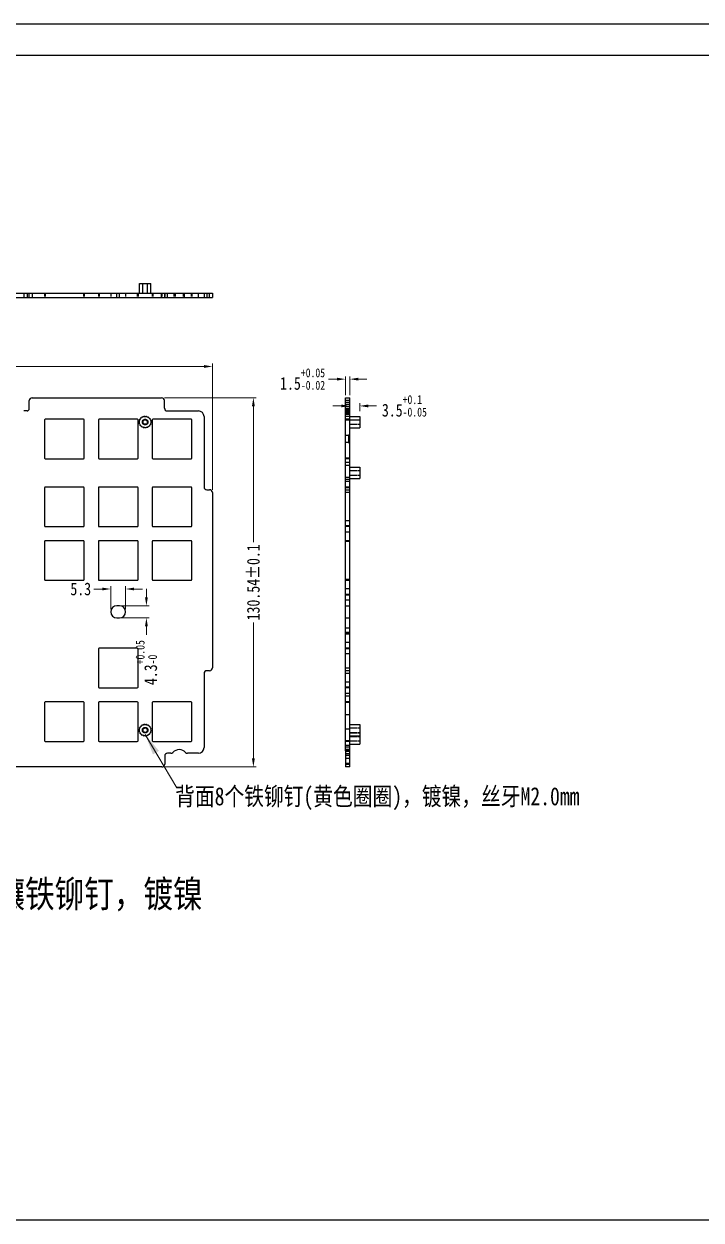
# Model space of a CAD drawing. Header units: inches. Extents: x 244 to 1530, y -66 to 358.
# Drawn here: x 634.6 to 874.2, y -65.8 to 357.3 of the extents above; entities that cross this region are included whole.
import ezdxf

# ---------------------------------------------------------------- set-up
doc = ezdxf.new("R2010")
doc.units = ezdxf.units.IN
doc.header["$LTSCALE"] = 1.21
doc.header["$MEASUREMENT"] = 0
doc.header["$PDMODE"] = 3
doc.header["$PDSIZE"] = 0.3125
doc.linetypes.add('HIDDEN', pattern=[0.2, 0.1, -0.1])
doc.layers.get('0').update_dxf_attribs({"linetype": 'CONTINUOUS'})
doc.layers.get('Defpoints').update_dxf_attribs({"linetype": 'CONTINUOUS'})
doc.layers.add('DEFAULT_2', color=8, linetype='HIDDEN')
doc.layers.add('图框', color=7, linetype='CONTINUOUS')
doc.styles.get("Standard").update_dxf_attribs({"font": 'txt', "width": 0.8})
doc.dimstyles.new('YanXiu', dxfattribs={"dimscale": 1.5, "dimtxt": 3, "dimasz": 2, "dimexe": 0.66, "dimexo": 0.66, "dimgap": 0.66, "dimtad": 0, "dimdsep": 46, "dimtxsty": 'STANDARD', "dimcen": 0, "dimclrd": 3, "dimclre": 6, "dimclrt": 3, "dimazin": 2, "dimtm": 1e-09, "dimtfac": 1, "dimtofl": 0, "dimtmove": 0, "dimatfit": 3, "dimfxl": 1, "dimlwd": 5, "dimlwe": 5, "dimarcsym": 0})

# ---------------------------------------------------------------- blocks, each defined once
blk = doc.blocks.new('*D0')
at = {"color": 3, "lineweight": 5}
for p, q in [((745.39, 231.64), (742.39, 231.64)), ((752.89, 231.64), (755.89, 231.64))]:
    blk.add_line(p, q, dxfattribs=at)
at = {"color": 6, "lineweight": 5}
for p, q in [((748.39, 226.03), (748.39, 232.63)), ((749.89, 226.03), (749.89, 232.63))]:
    blk.add_line(p, q, dxfattribs=at)
at = {"color": 3}
for points in [[(745.39, 232.14), (745.39, 231.14), (748.39, 231.64)], [(752.89, 232.14), (752.89, 231.14), (749.89, 231.64)]]:
    blk.add_solid(points, dxfattribs=at)
at = {"layer": 'Defpoints', "color": 0}
for p in [(748.39, 231.64), (748.39, 225.04), (749.89, 225.04)]:
    blk.add_point(p, dxfattribs=at)
at = {"color": 3, "insert": (733.18, 231.64), "char_height": 4.5, "attachment_point": 5}
blk.add_mtext('1.5{\\H0.7x;\\S+0.05^ -0.02;}', dxfattribs=at)
blk = doc.blocks.new('*D1')
at = {"color": 3, "lineweight": 5}
for p, q in [((746.89, 222.16), (743.89, 222.16)), ((756.39, 222.16), (759.39, 222.16))]:
    blk.add_line(p, q, dxfattribs=at)
at = {"color": 6, "lineweight": 5}
for p, q in [((749.89, 220.29), (749.89, 223.15)), ((753.39, 220.29), (753.39, 223.15))]:
    blk.add_line(p, q, dxfattribs=at)
at = {"color": 3}
for points in [[(746.89, 222.66), (746.89, 221.66), (749.89, 222.16)], [(756.39, 222.66), (756.39, 221.66), (753.39, 222.16)]]:
    blk.add_solid(points, dxfattribs=at)
at = {"layer": 'Defpoints', "color": 0}
for p in [(753.39, 222.16), (749.89, 219.3), (753.39, 219.3)]:
    blk.add_point(p, dxfattribs=at)
at = {"color": 3, "insert": (769.2, 222.16), "char_height": 4.5, "attachment_point": 5}
blk.add_mtext('3.5{\\H0.7x;\\S+0.1^ -0.05;}', dxfattribs=at)
blk = doc.blocks.new('*D3')
at = {"color": 3, "lineweight": 5}
for p, q in [((677.92, 154.48), (677.92, 157.48)), ((677.92, 144.18), (677.92, 141.18))]:
    blk.add_line(p, q, dxfattribs=at)
at = {"color": 6, "lineweight": 5}
for p, q in [((669.41, 151.48), (678.91, 151.48)), ((669.41, 147.18), (678.91, 147.18))]:
    blk.add_line(p, q, dxfattribs=at)
at = {"color": 3}
for points in [[(677.42, 154.48), (678.42, 154.48), (677.92, 151.48)], [(677.42, 144.18), (678.42, 144.18), (677.92, 147.18)]]:
    blk.add_solid(points, dxfattribs=at)
at = {"layer": 'Defpoints', "color": 0}
for p in [(668.42, 151.48), (668.42, 147.18), (677.92, 147.18)]:
    blk.add_point(p, dxfattribs=at)
at = {"color": 3, "insert": (677.92, 131.37), "char_height": 4.5, "attachment_point": 5, "rotation": 90}
blk.add_mtext('4.3{\\H0.7x;\\S+0.05^ -0;}', dxfattribs=at)
blk = doc.blocks.new('*D4')
at = {"color": 3, "lineweight": 5}
for p, q in [((662.27, 157.41), (659.27, 157.41)), ((673.57, 157.41), (676.57, 157.41))]:
    blk.add_line(p, q, dxfattribs=at)
at = {"color": 6, "lineweight": 5}
for p, q in [((665.27, 150.32), (665.27, 158.4)), ((670.57, 150.32), (670.57, 158.4))]:
    blk.add_line(p, q, dxfattribs=at)
at = {"color": 3}
for points in [[(662.27, 157.91), (662.27, 156.91), (665.27, 157.41)], [(673.57, 157.91), (673.57, 156.91), (670.57, 157.41)]]:
    blk.add_solid(points, dxfattribs=at)
at = {"layer": 'Defpoints', "color": 0}
for p in [(665.27, 157.41), (665.27, 149.33), (670.57, 149.33)]:
    blk.add_point(p, dxfattribs=at)
at = {"color": 3, "insert": (654.68, 157.41), "char_height": 4.5, "attachment_point": 5}
blk.add_mtext('5.3', dxfattribs=at)
blk = doc.blocks.new('*D7')
at = {"color": 6, "lineweight": 5}
for p, q in [((344.6, 192.51), (344.6, 237.12)), ((701.3, 192.51), (701.3, 237.12))]:
    blk.add_line(p, q, dxfattribs=at)
at = {"color": 3, "lineweight": 5}
for p, q in [((347.6, 236.13), (509.66, 236.13)), ((698.3, 236.13), (536.24, 236.13))]:
    blk.add_line(p, q, dxfattribs=at)
at = {"color": 3}
for points in [[(347.6, 236.63), (347.6, 235.63), (344.6, 236.13)], [(698.3, 236.63), (698.3, 235.63), (701.3, 236.13)]]:
    blk.add_solid(points, dxfattribs=at)
at = {"layer": 'Defpoints', "color": 0}
for p in [(701.3, 236.13), (344.6, 191.52), (701.3, 191.52)]:
    blk.add_point(p, dxfattribs=at)
at = {"color": 3, "insert": (522.95, 236.13), "char_height": 4.5, "attachment_point": 5}
blk.add_mtext('356.7%%P0.1', dxfattribs=at)
blk = doc.blocks.new('*D8')
at = {"color": 6, "lineweight": 5}
for p, q in [((684.29, 225.04), (716.76, 225.04)), ((684.29, 94.49), (716.76, 94.49))]:
    blk.add_line(p, q, dxfattribs=at)
at = {"color": 3, "lineweight": 5}
for p, q in [((715.77, 222.04), (715.77, 173.96)), ((715.77, 97.49), (715.77, 145.58))]:
    blk.add_line(p, q, dxfattribs=at)
at = {"color": 3}
for points in [[(715.27, 222.04), (716.27, 222.04), (715.77, 225.04)], [(715.27, 97.49), (716.27, 97.49), (715.77, 94.49)]]:
    blk.add_solid(points, dxfattribs=at)
at = {"layer": 'Defpoints', "color": 0}
for p in [(683.3, 225.04), (683.3, 94.49), (715.77, 94.49)]:
    blk.add_point(p, dxfattribs=at)
at = {"color": 3, "insert": (715.77, 159.77), "char_height": 4.5, "attachment_point": 5, "rotation": 90}
blk.add_mtext('130.54%%P0.1', dxfattribs=at)

msp = doc.modelspace()

# ---------------------------------------------------------------- linework, layer by layer
at = {"color": 7, "linetype": 'Continuous'}
for p, q in [((244.295, 357.278), (887.041, 357.278)), ((255.301, 346.272), (887.041, 346.272)), ((675.464, 265.518), (679.464, 265.518)), ((675.464, 262.018), (675.464, 265.518)), ((679.464, 262.018), (679.464, 265.518)), ((344.599, 262.018), (701.299, 262.018)), ((344.599, 260.518), (701.299, 260.518)), ((634.571, 262.018), (634.571, 260.518)), ((635.672, 262.018), (635.672, 260.518)), ((636.472, 260.518), (636.472, 262.018)), ((637.472, 262.018), (637.472, 260.518)), ((683.299, 260.518), (683.299, 262.018)), ((684.299, 262.018), (684.299, 260.518)), ((685.299, 262.018), (685.299, 260.518)), ((696.299, 260.518), (696.299, 262.018)), ((698.299, 262.018), (698.299, 260.518)), ((699.299, 262.018), (699.299, 260.518)), ((700.299, 260.518), (700.299, 262.018)), ((701.299, 262.018), (701.299, 260.518)), ((637.472, 225.037), (683.299, 225.037)), ((748.39, 100.123), (748.39, 225.037)), ((748.39, 225.037), (749.89, 225.037)), ((749.89, 94.493), (749.89, 225.037)), ((635.672, 220.393), (634.571, 220.393)), ((636.472, 221.193), (636.472, 224.037)), ((684.299, 221.393), (684.299, 224.037)), ((685.299, 220.393), (696.299, 220.393)), ((749.89, 224.037), (748.39, 224.037)), ((748.39, 221.393), (749.89, 221.393)), ((748.39, 220.393), (749.89, 220.393)), ((641.894, 217.262), (641.894, 203.662)), ((655.694, 217.462), (642.094, 217.462)), ((655.894, 203.662), (655.894, 217.262)), ((660.944, 217.262), (660.944, 203.662)), ((674.744, 217.462), (661.144, 217.462)), ((674.944, 203.662), (674.944, 217.262)), ((679.994, 217.262), (679.994, 203.662)), ((693.794, 217.462), (680.194, 217.462)), ((693.994, 203.662), (693.994, 217.262)), ((698.299, 218.393), (698.299, 193.515)), ((749.89, 218.393), (748.39, 218.393)), ((749.89, 218.462), (753.39, 218.462)), ((753.39, 218.46), (753.39, 214.463)), ((749.89, 214.462), (753.39, 214.462)), ((642.094, 203.462), (655.694, 203.462)), ((661.144, 203.462), (674.744, 203.462)), ((680.194, 203.462), (693.794, 203.462)), ((749.89, 200.478), (753.39, 200.478)), ((753.39, 200.476), (753.39, 196.48)), ((749.89, 196.478), (753.39, 196.478)), ((641.894, 193.228), (641.894, 179.728)), ((655.644, 193.478), (642.144, 193.478)), ((655.894, 179.728), (655.894, 193.228)), ((660.944, 193.228), (660.944, 179.728)), ((674.694, 193.478), (661.194, 193.478)), ((674.944, 179.728), (674.944, 193.228)), ((679.994, 193.228), (679.994, 179.728)), ((693.744, 193.478), (680.244, 193.478)), ((693.994, 179.728), (693.994, 193.228)), ((699.299, 192.515), (700.299, 192.515)), ((701.299, 191.515), (701.299, 129.515)), ((748.39, 193.515), (749.89, 193.515)), ((748.39, 192.515), (749.89, 192.515)), ((749.89, 191.515), (748.39, 191.515)), ((642.144, 179.478), (655.644, 179.478)), ((661.194, 179.478), (674.694, 179.478)), ((680.244, 179.478), (693.744, 179.478)), ((641.894, 174.243), (641.894, 160.743)), ((655.644, 174.493), (642.144, 174.493)), ((655.894, 160.743), (655.894, 174.243)), ((660.944, 174.243), (660.944, 160.743)), ((674.694, 174.493), (661.194, 174.493)), ((674.944, 160.743), (674.944, 174.243)), ((679.994, 174.243), (679.994, 160.743)), ((693.744, 174.493), (680.244, 174.493)), ((693.994, 160.743), (693.994, 174.243)), ((642.144, 160.493), (655.644, 160.493)), ((661.194, 160.493), (674.694, 160.493)), ((680.244, 160.493), (693.744, 160.493)), ((668.424, 151.483), (667.424, 151.483)), ((667.424, 147.183), (668.424, 147.183)), ((660.944, 136.243), (660.944, 122.743)), ((674.694, 136.493), (661.194, 136.493)), ((674.944, 122.743), (674.944, 136.243)), ((698.299, 127.515), (698.299, 101.323)), ((700.299, 128.515), (699.299, 128.515)), ((748.39, 129.515), (749.89, 129.515)), ((749.89, 128.515), (748.39, 128.515)), ((749.89, 127.515), (748.39, 127.515)), ((661.194, 122.493), (674.694, 122.493)), ((641.894, 117.243), (641.894, 103.743)), ((655.644, 117.493), (642.144, 117.493)), ((655.894, 103.743), (655.894, 117.243)), ((660.944, 117.243), (660.944, 103.743)), ((674.694, 117.493), (661.194, 117.493)), ((674.944, 103.743), (674.944, 117.243)), ((679.994, 117.243), (679.994, 103.743)), ((693.744, 117.493), (680.244, 117.493)), ((693.994, 103.743), (693.994, 117.243)), ((749.89, 109.493), (753.39, 109.493)), ((753.39, 109.491), (753.39, 105.495)), ((642.144, 103.493), (655.644, 103.493)), ((661.194, 103.493), (674.694, 103.493)), ((680.244, 103.493), (693.744, 103.493)), ((748.39, 102.123), (749.89, 102.123)), ((749.89, 105.493), (753.39, 105.493)), ((749.89, 102.493), (753.39, 102.493)), ((753.39, 105.361), (753.39, 102.495)), ((684.399, 98.323), (684.399, 95.493)), ((686.569, 99.323), (685.399, 99.323)), ((696.299, 99.323), (692.498, 99.323)), ((749.89, 100.123), (748.39, 100.123)), ((748.39, 99.953), (748.39, 94.493)), ((749.89, 99.123), (748.39, 99.123)), ((683.399, 94.493), (621.268, 94.493)), ((748.39, 95.493), (749.89, 95.493)), ((749.89, 94.493), (748.39, 94.493)), ((887.041, -65.79), (244.295, -65.79))]:
    msp.add_line(p, q, dxfattribs=at)
for centre, radius, start, end in [((637.472, 224.037), 1, 90, 180), ((683.299, 224.037), 1, 0, 90), ((635.672, 221.193), 0.8, 270, 0), ((685.299, 221.393), 1, 180, 270), ((696.299, 218.393), 2, 360, 90), ((642.094, 217.262), 0.2, 90, 180), ((655.694, 217.262), 0.2, 0, 90), ((661.144, 217.262), 0.2, 90, 180), ((674.744, 217.262), 0.2, 0, 90), ((680.194, 217.262), 0.2, 90, 180), ((693.794, 217.262), 0.2, 0, 90), ((642.094, 203.662), 0.2, 180, 270), ((655.694, 203.662), 0.2, 270, 0), ((661.144, 203.662), 0.2, 180, 270), ((674.744, 203.662), 0.2, 270, 0), ((680.194, 203.662), 0.2, 180, 270), ((693.794, 203.662), 0.2, 270, 0), ((642.144, 193.228), 0.25, 90, 180), ((655.644, 193.228), 0.25, 0, 90), ((661.194, 193.228), 0.25, 90, 180), ((674.694, 193.228), 0.25, 0, 90), ((680.244, 193.228), 0.25, 90, 180), ((693.744, 193.228), 0.25, 0, 90), ((699.299, 193.515), 1, 180, 270), ((700.299, 191.515), 1, 0, 90), ((642.144, 179.728), 0.25, 180, 270), ((655.644, 179.728), 0.25, 270, 360), ((661.194, 179.728), 0.25, 180, 270), ((674.694, 179.728), 0.25, 270, 0), ((680.244, 179.728), 0.25, 180, 270), ((693.744, 179.728), 0.25, 270, 0), ((642.144, 174.243), 0.25, 90, 180), ((655.644, 174.243), 0.25, 0, 90), ((661.194, 174.243), 0.25, 90, 180), ((674.694, 174.243), 0.25, 0, 90), ((680.244, 174.243), 0.25, 90, 180), ((693.744, 174.243), 0.25, 0, 90), ((642.144, 160.743), 0.25, 180, 270), ((655.644, 160.743), 0.25, 270, 360), ((661.194, 160.743), 0.25, 180, 270), ((674.694, 160.743), 0.25, 270, 0), ((680.244, 160.743), 0.25, 180, 270), ((693.744, 160.743), 0.25, 270, 0), ((667.424, 149.333), 2.15, 90, 270), ((668.424, 149.333), 2.15, 270, 90), ((661.194, 136.243), 0.25, 90, 180), ((674.694, 136.243), 0.25, 0, 90), ((699.299, 127.515), 1, 90, 180), ((700.299, 129.515), 1, 270, 0), ((661.194, 122.743), 0.25, 180, 270), ((674.694, 122.743), 0.25, 270, 0), ((642.144, 117.243), 0.25, 90, 180), ((655.644, 117.243), 0.25, 0, 90), ((661.194, 117.243), 0.25, 90, 180), ((674.694, 117.243), 0.25, 0, 90), ((680.244, 117.243), 0.25, 90, 180), ((693.744, 117.243), 0.25, 0, 90), ((642.144, 103.743), 0.25, 180, 270), ((655.644, 103.743), 0.25, 270, 0), ((661.194, 103.743), 0.25, 180, 270), ((674.694, 103.743), 0.25, 270, 0), ((680.244, 103.743), 0.25, 180, 270), ((693.744, 103.743), 0.25, 270, 0), ((685.399, 98.323), 1, 90, 180), ((696.299, 101.323), 2, 270, 0), ((683.399, 95.493), 1, 270, 0)]:
    msp.add_arc(centre, radius, start, end, dxfattribs=at)
for centre, radius, start, end in [((686.569, 100.323), 1, 270, 316.33055), ((689.533, 97.493), 3.098, 43.66945, 136.33055), ((692.498, 100.323), 1, 223.66945, 270)]:
    msp.add_arc(centre, radius, start, end)
at = {"layer": 'DEFAULT_2', "color": 8, "linetype": 'HIDDEN'}
for p, q in [((676.664, 262.018), (676.664, 265.518)), ((678.264, 262.018), (678.264, 265.518)), ((641.894, 262.018), (641.894, 260.518)), ((642.094, 262.018), (642.094, 260.518)), ((642.144, 262.018), (642.144, 260.518)), ((655.644, 262.018), (655.644, 260.518)), ((655.694, 262.018), (655.694, 260.518)), ((655.894, 262.018), (655.894, 260.518)), ((660.944, 262.018), (660.944, 260.518)), ((661.144, 262.018), (661.144, 260.518)), ((661.194, 262.018), (661.194, 260.518)), ((665.274, 262.018), (665.274, 260.518)), ((667.424, 260.518), (667.424, 262.018)), ((668.424, 260.518), (668.424, 262.018)), ((670.574, 262.018), (670.574, 260.518)), ((674.694, 262.018), (674.694, 260.518)), ((674.744, 262.018), (674.744, 260.518)), ((674.944, 262.018), (674.944, 260.518)), ((679.994, 262.018), (679.994, 260.518)), ((680.194, 262.018), (680.194, 260.518)), ((680.244, 262.018), (680.244, 260.518)), ((683.399, 262.018), (683.399, 260.518)), ((684.399, 262.018), (684.399, 260.518)), ((685.399, 260.518), (685.399, 262.018)), ((687.631, 262.018), (687.631, 260.518)), ((688.095, 262.018), (688.095, 260.518)), ((690.972, 262.018), (690.972, 260.518)), ((691.436, 260.518), (691.436, 262.018)), ((693.744, 262.018), (693.744, 260.518)), ((693.794, 262.018), (693.794, 260.518)), ((693.994, 262.018), (693.994, 260.518)), ((748.39, 223.515), (749.89, 223.515)), ((749.89, 222.715), (748.39, 222.715)), ((749.89, 221.915), (748.39, 221.915)), ((749.89, 221.193), (748.39, 221.193)), ((749.89, 220.793), (748.39, 220.793)), ((748.39, 220.377), (749.89, 220.377)), ((749.89, 220.093), (748.39, 220.093)), ((749.89, 219.793), (748.39, 219.793)), ((749.89, 219.493), (748.39, 219.493)), ((749.89, 219.193), (748.39, 219.193)), ((749.89, 217.493), (748.39, 217.493)), ((749.89, 217.462), (748.39, 217.462)), ((749.89, 217.293), (748.39, 217.293)), ((748.39, 217.262), (753.39, 217.262)), ((749.39, 211.712), (748.39, 211.712)), ((749.39, 211.712), (749.89, 212.212)), ((749.39, 211.712), (749.39, 209.212)), ((749.89, 215.662), (753.39, 215.662)), ((749.39, 209.212), (748.39, 209.212)), ((749.39, 209.212), (749.89, 208.712)), ((749.89, 203.693), (748.39, 203.693)), ((749.89, 203.662), (748.39, 203.662)), ((749.89, 203.493), (748.39, 203.493)), ((749.89, 203.462), (748.39, 203.462)), ((749.89, 202.165), (748.39, 202.165)), ((748.39, 201.272), (749.89, 201.272)), ((749.89, 199.278), (753.39, 199.278)), ((748.39, 196.972), (749.89, 196.972)), ((749.89, 196.165), (748.39, 196.165)), ((749.89, 195.493), (748.39, 195.493)), ((749.89, 197.678), (753.39, 197.678)), ((749.89, 193.478), (748.39, 193.478)), ((749.89, 193.228), (748.39, 193.228)), ((749.89, 193.198), (748.39, 193.198)), ((749.89, 191.493), (748.39, 191.493)), ((749.89, 181.493), (748.39, 181.493)), ((749.89, 179.758), (748.39, 179.758)), ((749.89, 179.728), (748.39, 179.728)), ((749.89, 179.478), (748.39, 179.478)), ((749.89, 177.493), (748.39, 177.493)), ((749.89, 174.493), (748.39, 174.493)), ((749.89, 174.478), (748.39, 174.478)), ((749.89, 174.243), (748.39, 174.243)), ((749.89, 174.228), (748.39, 174.228)), ((749.89, 160.743), (748.39, 160.743)), ((749.89, 160.728), (748.39, 160.728)), ((749.89, 160.493), (748.39, 160.493)), ((749.89, 160.478), (748.39, 160.478)), ((749.89, 157.508), (748.39, 157.508)), ((749.89, 155.493), (748.39, 155.493)), ((749.89, 155.243), (748.39, 155.243)), ((749.89, 153.508), (748.39, 153.508)), ((748.39, 151.483), (749.89, 151.483)), ((748.39, 147.183), (749.89, 147.183)), ((749.89, 143.508), (748.39, 143.508)), ((749.89, 142.008), (748.39, 142.008)), ((749.89, 141.743), (748.39, 141.743)), ((749.89, 141.493), (748.39, 141.493)), ((749.89, 138.493), (748.39, 138.493)), ((749.89, 136.493), (748.39, 136.493)), ((749.89, 136.243), (748.39, 136.243)), ((749.89, 134.493), (748.39, 134.493)), ((749.89, 124.493), (748.39, 124.493)), ((749.89, 122.743), (748.39, 122.743)), ((749.89, 122.493), (748.39, 122.493)), ((749.89, 120.493), (748.39, 120.493)), ((749.89, 119.493), (748.39, 119.493)), ((749.89, 117.493), (748.39, 117.493)), ((749.89, 117.243), (748.39, 117.243)), ((748.39, 112.993), (749.89, 112.993)), ((748.39, 107.993), (749.89, 107.993)), ((749.89, 108.293), (753.39, 108.293)), ((749.89, 106.693), (753.39, 106.693)), ((749.89, 106.493), (753.39, 106.493)), ((749.89, 103.743), (748.39, 103.743)), ((749.89, 103.493), (748.39, 103.493)), ((749.89, 105.293), (753.39, 105.293)), ((749.89, 103.693), (753.39, 103.693)), ((753.39, 105.495), (753.39, 105.361)), ((749.89, 101.493), (748.39, 101.493)), ((749.89, 100.592), (748.39, 100.592)), ((749.89, 100.237), (748.39, 100.237)), ((748.39, 100.123), (748.39, 99.953)), ((749.89, 99.943), (748.39, 99.943)), ((749.89, 98.493), (748.39, 98.493)), ((749.89, 97.493), (748.39, 97.493)), ((749.89, 95.643), (748.39, 95.643))]:
    msp.add_line(p, q, dxfattribs=at)
at = {"layer": 'DEFAULT_2', "color": 2, "linetype": 'HIDDEN', "ltscale": 3}
for centre, radius in [((677.464, 216.462), 2.1), ((677.464, 216.462), 2), ((677.464, 107.493), 2.1), ((677.464, 107.493), 2)]:
    msp.add_circle(centre, radius, dxfattribs=at)
at = {"layer": 'DEFAULT_2', "color": 8, "linetype": 'HIDDEN'}
for centre, radius in [((677.464, 216.462), 2), ((677.464, 216.462), 0.8), ((677.464, 107.493), 2), ((677.464, 107.493), 0.8)]:
    msp.add_circle(centre, radius, dxfattribs=at)
at = {"layer": 'DEFAULT_2', "color": 2, "linetype": 'HIDDEN', "ltscale": 3}
for centre in [(677.464, 216.462), (677.464, 107.493)]:
    msp.add_arc(centre, 0.8, 14.02007, 349.76183, dxfattribs=at)
for points, knots in [([(676.886, 217.257), (677.052, 217.377), (677.473, 217.514), (678.093, 217.304), (678.471, 216.767), (678.456, 216.11), (678.055, 215.591), (677.423, 215.411), (676.808, 215.64), (676.449, 216.189), (676.485, 216.845), (676.903, 217.351), (677.54, 217.511), (678.147, 217.261), (678.489, 216.7), (678.431, 216.047), (677.996, 215.554), (677.355, 215.416), (676.756, 215.684), (676.433, 216.256), (676.512, 216.908), (676.962, 217.386), (677.608, 217.503), (678.198, 217.215), (678.502, 216.633), (678.402, 215.984), (677.936, 215.521), (677.287, 215.425), (676.706, 215.732), (676.422, 216.324), (676.543, 216.969), (677.024, 217.416), (677.675, 217.493), (678.058, 217.272), (678.195, 217.12)], [0, 0, 0, 0, 0.0312476, 0.0624971, 0.0937489, 0.1250021, 0.1562545, 0.1875048, 0.2187528, 0.25, 0.2812478, 0.3124976, 0.3437497, 0.3750029, 0.4062551, 0.437505, 0.4687528, 0.5, 0.531248, 0.5624981, 0.5937504, 0.6250037, 0.6562556, 0.6875051, 0.7187528, 0.75, 0.7812482, 0.8124987, 0.8437513, 0.8750044, 0.906256, 0.9375053, 0.9687528, 1, 1, 1, 1]), ([(676.654, 216.955), (676.602, 216.845), (676.538, 216.603), (676.591, 216.233), (676.791, 215.916), (677.004, 215.78), (677.119, 215.74)], [0, 0, 0, 0, 0.2502593, 0.5002707, 0.7502686, 1, 1, 1, 1]), ([(676.886, 108.289), (677.052, 108.409), (677.473, 108.546), (678.093, 108.336), (678.471, 107.798), (678.456, 107.142), (678.055, 106.622), (677.423, 106.442), (676.808, 106.671), (676.449, 107.221), (676.485, 107.876), (676.903, 108.382), (677.54, 108.542), (678.147, 108.293), (678.489, 107.732), (678.431, 107.078), (677.996, 106.586), (677.355, 106.447), (676.756, 106.716), (676.433, 107.288), (676.512, 107.939), (676.962, 108.417), (677.608, 108.535), (678.198, 108.247), (678.502, 107.665), (678.402, 107.016), (677.936, 106.553), (677.287, 106.456), (676.706, 106.764), (676.422, 107.355), (676.543, 108.001), (677.024, 108.448), (677.675, 108.524), (678.058, 108.304), (678.195, 108.151)], [0, 0, 0, 0, 0.0312476, 0.0624971, 0.0937489, 0.1250021, 0.1562545, 0.1875048, 0.2187528, 0.25, 0.2812478, 0.3124976, 0.3437497, 0.3750029, 0.4062551, 0.437505, 0.4687528, 0.5, 0.531248, 0.5624981, 0.5937504, 0.6250037, 0.6562556, 0.6875051, 0.7187528, 0.75, 0.7812482, 0.8124987, 0.8437513, 0.8750044, 0.906256, 0.9375053, 0.9687528, 1, 1, 1, 1]), ([(676.654, 107.986), (676.602, 107.877), (676.538, 107.635), (676.591, 107.264), (676.791, 106.947), (677.004, 106.811), (677.119, 106.772)], [0, 0, 0, 0, 0.2502593, 0.5002707, 0.7502686, 1, 1, 1, 1])]:
    msp.add_open_spline(points, degree=3, knots=knots, dxfattribs=at)

# ---------------------------------------------------------------- texts
at = {"insert": (688.094, 87.304), "char_height": 6.4, "width": 174.82957, "attachment_point": 1}
msp.add_mtext('{\\fSimSun|b0|i0|c134|p2;\\C1;背面8个铁铆钉(黄色圈圈)，镀镍，丝牙M2.0mm}', dxfattribs=at)
at = {"layer": '图框', "lineweight": 0, "insert": (498.812, 70.367), "char_height": 9.6, "width": 228.28908, "attachment_point": 1}
msp.add_mtext('{\\fSimSun|b0|i0|c134|p54;\\C1;Q3PRO-普通版-US定位板\\P定位板PC材料，透明黑色，镶铁铆钉，镀镍}', dxfattribs=at)

# ---------------------------------------------------------------- dimensions: what is measured, and where the dimension line sits
for base, p1, p2, text, picture, middle in [((701.299, 236.131), (344.599, 191.515), (701.299, 191.515), '<>%%P0.1', '*D7', (522.949, 236.131)), ((748.39, 231.642), (749.89, 225.037), (748.39, 225.037), '<>{\\H0.7x;\\S+0.05^ -0.02;}', '*D0', (733.18, 231.642)), ((753.39, 222.159), (749.89, 219.3), (753.39, 219.299), '<>{\\H0.7x;\\S+0.1^ -0.05;}', '*D1', (769.2, 222.159))]:
    dim = msp.add_linear_dim(base=base, p1=p1, p2=p2, text=text, dimstyle='YanXiu')
    dim.commit()
    dim.dimension.update_dxf_attribs({"geometry": picture, "text_midpoint": middle})
dim = msp.add_linear_dim(base=(715.773, 94.493), p1=(683.299, 225.037), p2=(683.299, 94.493), angle=90, text='<>%%P0.1', dimstyle='YanXiu')
dim.commit()
dim.dimension.update_dxf_attribs({"geometry": '*D8', "text_midpoint": (715.773, 159.765)})
dim = msp.add_linear_dim(base=(665.274, 157.411), p1=(670.574, 149.333), p2=(665.274, 149.333), dimstyle='YanXiu')
dim.commit()
dim.dimension.update_dxf_attribs({"geometry": '*D4', "text_midpoint": (654.684, 157.411)})
dim = msp.add_linear_dim(base=(677.917, 147.183), p1=(668.424, 151.483), p2=(668.424, 147.183), angle=90, text='<>{\\H0.7x;\\S+0.05^ -0;}', dimstyle='YanXiu')
dim.commit()
dim.dimension.update_dxf_attribs({"geometry": '*D3', "text_midpoint": (677.917, 131.373), "dimtype": 160})

# ---------------------------------------------------------------- leaders
msp.add_leader([(677.464, 105.993), (688.687, 87.062)], dimstyle='YanXiu', override={"dimasz": 5, "dimgap": 0.66, "dimtad": 0})

doc.saveas('drawing.dxf')
